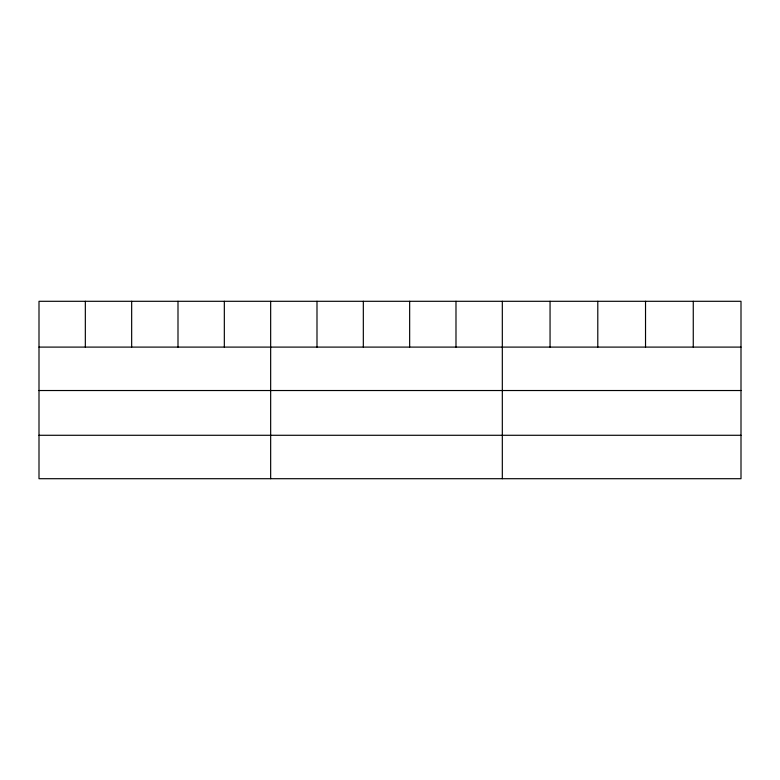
<?xml version="1.0" encoding="UTF-8"?>
<svg xmlns="http://www.w3.org/2000/svg" width="780" height="780" viewBox="0 0 780 780"><rect width="100%" height="100%" fill="white"/><g stroke="black" fill="none" stroke-linecap="round" stroke-linejoin="round"><path stroke-width="1.17" d="M741 390.526L741 301.294L39 301.294L39 478.706L741 478.706L741 390.526L39 390.526M39 347.1L741 347.1M39 435.279L741 435.279M693.264 301.294L693.264 347.1M645.528 301.294L645.528 347.1M597.792 301.294L597.792 347.1M550.056 301.294L550.056 347.1M502.32 301.294L502.32 478.706M455.988 301.294L455.988 347.1M409.656 301.294L409.656 347.1M363.324 301.294L363.324 347.1M316.992 301.294L316.992 347.1M270.66 301.294L270.66 478.706M224.328 301.294L224.328 347.1M177.996 301.294L177.996 347.1M131.664 301.294L131.664 347.1M85.332 301.294L85.332 347.1"/></g></svg>
